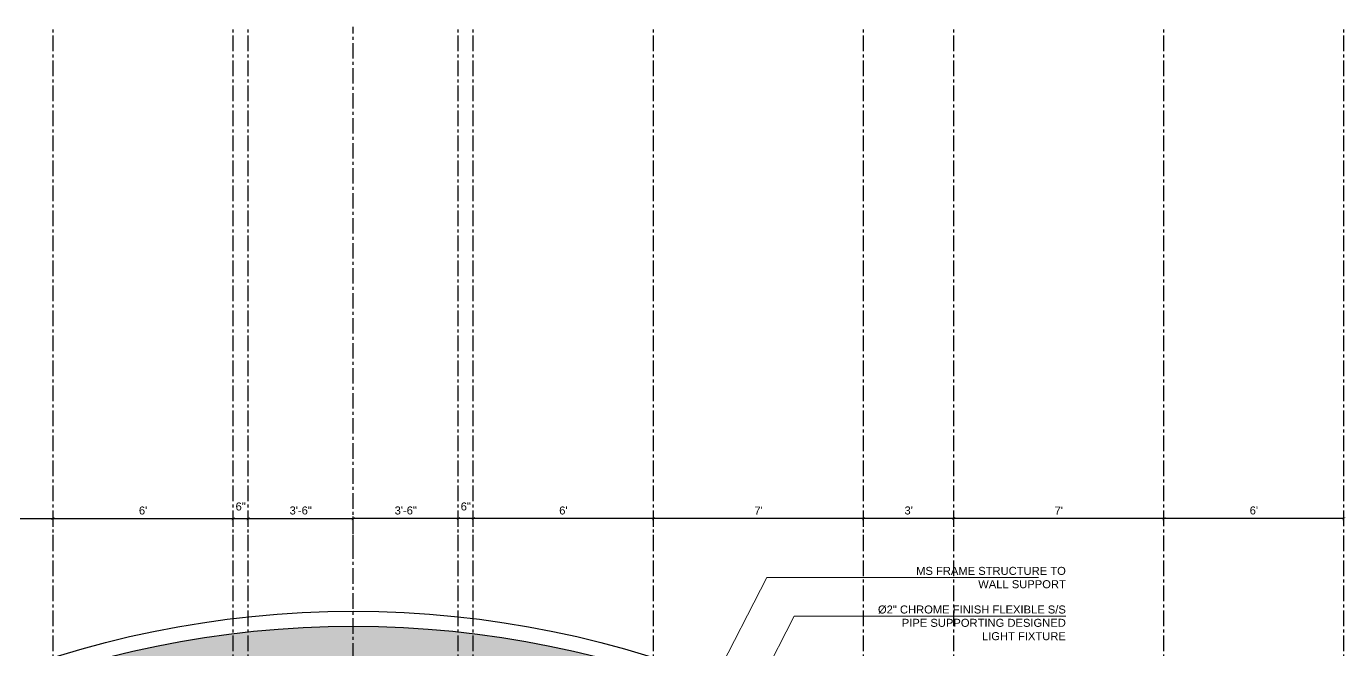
# Model space of a CAD drawing. Header units: inches. Extents: x 50027 to 54188, y -4291 to 1318.
# Drawn here: x 51679 to 52206, y -660 to -411 of the extents above; entities that cross this region are included whole.
import ezdxf

# ---------------------------------------------------------------- set-up
doc = ezdxf.new("R2010")
doc.units = ezdxf.units.IN
doc.linetypes.add('CENTER', pattern=[2, 1.25, -0.25, 0.25, -0.25])
doc.linetypes.add('HIDDEN', pattern=[9.525, 6.35, -3.175])
doc.layers.add('05--TEXT-3', color=3, linetype='Continuous', lineweight=35)
doc.layers.add('07--DIM-2', color=2, linetype='Continuous', lineweight=25)
for name, color, linetype in [('F--BLOCKWALL-1', 2, 'Continuous'), ('pavers', 6, 'Continuous'), ('ROAD CL', 251, 'CENTER')]:
    doc.layers.add(name, color=color, linetype=linetype)
doc.styles.add('3-16', font='arial.ttf')
doc.styles.add('TIME NEW', font='times.ttf')
doc.dimstyles.new('3-8 LEADER', dxfattribs={"dimscale": 0.4, "dimtxt": 8, "dimasz": 4, "dimexe": 6, "dimexo": 6, "dimgap": 0, "dimtad": 0, "dimdec": 0, "dimzin": 12, "dimdsep": 46, "dimlunit": 4, "dimtxsty": 'TIME NEW', "dimblk": 'DIM AERO', "dimcen": 0, "dimdle": 20, "dimclrd": 1, "dimclre": 9, "dimclrt": 2, "dimadec": 0, "dimazin": 0, "dimtfac": 1, "dimtdec": 0, "dimtofl": 0, "dimtmove": 1, "dimatfit": 3, "dimldrblk": 'DIM AERO', "dimfxl": 1, "dimtvp": 0.75, "dimtolj": 1, "dimtzin": 12, "dimlwd": 18, "dimlwe": 18, "dimarcsym": 1})
doc.dimstyles.new('Copy of 3-8', dxfattribs={"dimscale": 0.4, "dimtxt": 8, "dimasz": 3, "dimexe": 2, "dimexo": 2, "dimgap": 4, "dimtad": 1, "dimdec": 4, "dimzin": 0, "dimdsep": 46, "dimlunit": 4, "dimtxsty": '3-16', "dimblk": 'ARCHTICK', "dimcen": 12, "dimclrd": 1, "dimclre": 252, "dimclrt": 2, "dimadec": 3, "dimazin": 0, "dimtfac": 1, "dimtdec": 4, "dimtofl": 0, "dimtmove": 2, "dimatfit": 3, "dimldrblk": 'AERO', "dimfxl": 0.18, "dimtolj": 1, "dimtzin": 0, "dimarcsym": 1})

# ---------------------------------------------------------------- blocks, each defined once
blk = doc.blocks.new('_ArchTick')
at = {"color": 0, "const_width": 0.15}
blk.add_lwpolyline([(-0.5, -0.5), (0.5, 0.5)], dxfattribs=at)
blk = doc.blocks.new('*D92')
at = {"layer": '07--DIM-2', "color": 252, "linetype": 'HIDDEN', "lineweight": -2, "transparency": 16777216}
for p, q in [((51605.55, -620.67), (51605.55, -607.01)), ((51689.55, -620.67), (51689.55, -607.01))]:
    blk.add_line(p, q, dxfattribs=at)
at = {"layer": '07--DIM-2', "color": 1, "lineweight": -2, "transparency": 16777216}
blk.add_line((51605.55, -607.81), (51689.55, -607.81), dxfattribs=at)
at = {"layer": 'Defpoints', "color": 0, "transparency": 16777216}
for p in [(51689.55, -607.81), (51605.55, -621.47), (51689.55, -621.47)]:
    blk.add_point(p, dxfattribs=at)
at = {"layer": '07--DIM-2', "color": 1, "lineweight": -2, "transparency": 16777216, "xscale": 1.2, "yscale": 1.2, "zscale": 1.2, "rotation": 180}
blk.add_blockref('_ArchTick', (51605.55, -607.81), dxfattribs=at)
at = {"layer": '07--DIM-2', "color": 1, "lineweight": -2, "transparency": 16777216, "xscale": 1.2, "yscale": 1.2, "zscale": 1.2}
blk.add_blockref('_ArchTick', (51689.55, -607.81), dxfattribs=at)
at = {"layer": '07--DIM-2', "color": 2, "transparency": 16777216, "insert": (51647.55, -604.61), "char_height": 3.2, "attachment_point": 5, "style": '3-16'}
blk.add_mtext("\\A1;7'", dxfattribs=at)
blk = doc.blocks.new('AERO')
blk.add_line((0, 0), (-1, 0))
blk.add_lwpolyline([(-0.71, 0.71), (0, 0), (-0.71, -0.71)])
blk = doc.blocks.new('*D93')
at = {"layer": '07--DIM-2', "color": 252, "linetype": 'HIDDEN', "lineweight": -2, "transparency": 16777216}
for p, q in [((51689.55, -620.67), (51689.55, -607.01)), ((51761.55, -620.67), (51761.55, -607.01))]:
    blk.add_line(p, q, dxfattribs=at)
at = {"layer": '07--DIM-2', "color": 1, "lineweight": -2, "transparency": 16777216}
blk.add_line((51689.55, -607.81), (51761.55, -607.81), dxfattribs=at)
at = {"layer": 'Defpoints', "color": 0, "transparency": 16777216}
for p in [(51761.55, -607.81), (51689.55, -621.47), (51761.55, -621.47)]:
    blk.add_point(p, dxfattribs=at)
at = {"layer": '07--DIM-2', "color": 1, "lineweight": -2, "transparency": 16777216, "xscale": 1.2, "yscale": 1.2, "zscale": 1.2, "rotation": 180}
blk.add_blockref('_ArchTick', (51689.55, -607.81), dxfattribs=at)
at = {"layer": '07--DIM-2', "color": 1, "lineweight": -2, "transparency": 16777216, "xscale": 1.2, "yscale": 1.2, "zscale": 1.2}
blk.add_blockref('_ArchTick', (51761.55, -607.81), dxfattribs=at)
at = {"layer": '07--DIM-2', "color": 2, "transparency": 16777216, "insert": (51725.55, -604.57), "char_height": 3.2, "attachment_point": 5, "style": '3-16'}
blk.add_mtext("\\A1;6'", dxfattribs=at)
blk = doc.blocks.new('*D80')
at = {"layer": '07--DIM-2', "color": 252, "linetype": 'HIDDEN', "lineweight": -2, "transparency": 16777216}
for p, q in [((51761.55, -620.67), (51761.55, -607.01)), ((51767.55, -620.67), (51767.55, -607.01))]:
    blk.add_line(p, q, dxfattribs=at)
at = {"layer": '07--DIM-2', "color": 1, "lineweight": -2, "transparency": 16777216}
blk.add_line((51761.55, -607.81), (51767.55, -607.81), dxfattribs=at)
at = {"layer": 'Defpoints', "color": 0, "transparency": 16777216}
for p in [(51767.55, -607.81), (51761.55, -621.47), (51767.55, -621.47)]:
    blk.add_point(p, dxfattribs=at)
at = {"layer": '07--DIM-2', "color": 1, "lineweight": -2, "transparency": 16777216, "xscale": 1.2, "yscale": 1.2, "zscale": 1.2, "rotation": 180}
blk.add_blockref('_ArchTick', (51761.55, -607.81), dxfattribs=at)
at = {"layer": '07--DIM-2', "color": 1, "lineweight": -2, "transparency": 16777216, "xscale": 1.2, "yscale": 1.2, "zscale": 1.2}
blk.add_blockref('_ArchTick', (51767.55, -607.81), dxfattribs=at)
at = {"layer": '07--DIM-2', "color": 2, "transparency": 16777216, "insert": (51764.55, -602.97), "char_height": 3.2, "attachment_point": 5, "style": '3-16'}
blk.add_mtext('\\A1;6"', dxfattribs=at)
blk = doc.blocks.new('*D81')
at = {"layer": '07--DIM-2', "color": 252, "linetype": 'HIDDEN', "lineweight": -2, "transparency": 16777216}
for p, q in [((51767.55, -620.67), (51767.55, -607.01)), ((51809.55, -620.67), (51809.55, -607.01))]:
    blk.add_line(p, q, dxfattribs=at)
at = {"layer": '07--DIM-2', "color": 1, "lineweight": -2, "transparency": 16777216}
blk.add_line((51767.55, -607.81), (51809.55, -607.81), dxfattribs=at)
at = {"layer": 'Defpoints', "color": 0, "transparency": 16777216}
for p in [(51809.55, -607.81), (51767.55, -621.47), (51809.55, -621.47)]:
    blk.add_point(p, dxfattribs=at)
at = {"layer": '07--DIM-2', "color": 1, "lineweight": -2, "transparency": 16777216, "xscale": 1.2, "yscale": 1.2, "zscale": 1.2, "rotation": 180}
blk.add_blockref('_ArchTick', (51767.55, -607.81), dxfattribs=at)
at = {"layer": '07--DIM-2', "color": 1, "lineweight": -2, "transparency": 16777216, "xscale": 1.2, "yscale": 1.2, "zscale": 1.2}
blk.add_blockref('_ArchTick', (51809.55, -607.81), dxfattribs=at)
at = {"layer": '07--DIM-2', "color": 2, "transparency": 16777216, "insert": (51788.55, -604.57), "char_height": 3.2, "attachment_point": 5, "style": '3-16'}
blk.add_mtext('\\A1;3\'-6"', dxfattribs=at)
blk = doc.blocks.new('*D82')
at = {"layer": '07--DIM-2', "color": 252, "linetype": 'HIDDEN', "lineweight": -2, "transparency": 16777216}
for p, q in [((52133.55, -609.16), (52133.55, -607.01)), ((52205.55, -609.16), (52205.55, -607.01))]:
    blk.add_line(p, q, dxfattribs=at)
at = {"layer": '07--DIM-2', "color": 1, "lineweight": -2, "transparency": 16777216}
blk.add_line((52205.55, -607.81), (52133.55, -607.81), dxfattribs=at)
at = {"layer": 'Defpoints', "color": 0, "transparency": 16777216}
for p in [(52133.55, -607.81), (52133.55, -609.96), (52205.55, -609.96)]:
    blk.add_point(p, dxfattribs=at)
at = {"layer": '07--DIM-2', "color": 1, "lineweight": -2, "transparency": 16777216, "xscale": 1.2, "yscale": 1.2, "zscale": 1.2, "rotation": 180}
blk.add_blockref('_ArchTick', (52133.55, -607.81), dxfattribs=at)
at = {"layer": '07--DIM-2', "color": 1, "lineweight": -2, "transparency": 16777216, "xscale": 1.2, "yscale": 1.2, "zscale": 1.2}
blk.add_blockref('_ArchTick', (52205.55, -607.81), dxfattribs=at)
at = {"layer": '07--DIM-2', "color": 2, "transparency": 16777216, "insert": (52169.55, -604.57), "char_height": 3.2, "attachment_point": 5, "style": '3-16'}
blk.add_mtext("\\A1;6'", dxfattribs=at)
blk = doc.blocks.new('*D83')
at = {"layer": '07--DIM-2', "color": 252, "linetype": 'HIDDEN', "lineweight": -2, "transparency": 16777216}
for p, q in [((52049.55, -620.67), (52049.55, -607.01)), ((52133.55, -609.16), (52133.55, -607.01))]:
    blk.add_line(p, q, dxfattribs=at)
at = {"layer": '07--DIM-2', "color": 1, "lineweight": -2, "transparency": 16777216}
blk.add_line((52133.55, -607.81), (52049.55, -607.81), dxfattribs=at)
at = {"layer": 'Defpoints', "color": 0, "transparency": 16777216}
for p in [(52049.55, -607.81), (52133.55, -609.96), (52049.55, -621.47)]:
    blk.add_point(p, dxfattribs=at)
at = {"layer": '07--DIM-2', "color": 1, "lineweight": -2, "transparency": 16777216, "xscale": 1.2, "yscale": 1.2, "zscale": 1.2, "rotation": 180}
blk.add_blockref('_ArchTick', (52049.55, -607.81), dxfattribs=at)
at = {"layer": '07--DIM-2', "color": 1, "lineweight": -2, "transparency": 16777216, "xscale": 1.2, "yscale": 1.2, "zscale": 1.2}
blk.add_blockref('_ArchTick', (52133.55, -607.81), dxfattribs=at)
at = {"layer": '07--DIM-2', "color": 2, "transparency": 16777216, "insert": (52091.55, -604.61), "char_height": 3.2, "attachment_point": 5, "style": '3-16'}
blk.add_mtext("\\A1;7'", dxfattribs=at)
blk = doc.blocks.new('*D84')
at = {"layer": '07--DIM-2', "color": 252, "linetype": 'HIDDEN', "lineweight": -2, "transparency": 16777216}
for p, q in [((52013.55, -620.67), (52013.55, -607.01)), ((52049.55, -620.67), (52049.55, -607.01))]:
    blk.add_line(p, q, dxfattribs=at)
at = {"layer": '07--DIM-2', "color": 1, "lineweight": -2, "transparency": 16777216}
blk.add_line((52049.55, -607.81), (52013.55, -607.81), dxfattribs=at)
at = {"layer": 'Defpoints', "color": 0, "transparency": 16777216}
for p in [(52013.55, -607.81), (52013.55, -621.47), (52049.55, -621.47)]:
    blk.add_point(p, dxfattribs=at)
at = {"layer": '07--DIM-2', "color": 1, "lineweight": -2, "transparency": 16777216, "xscale": 1.2, "yscale": 1.2, "zscale": 1.2, "rotation": 180}
blk.add_blockref('_ArchTick', (52013.55, -607.81), dxfattribs=at)
at = {"layer": '07--DIM-2', "color": 1, "lineweight": -2, "transparency": 16777216, "xscale": 1.2, "yscale": 1.2, "zscale": 1.2}
blk.add_blockref('_ArchTick', (52049.55, -607.81), dxfattribs=at)
at = {"layer": '07--DIM-2', "color": 2, "transparency": 16777216, "insert": (52031.55, -604.57), "char_height": 3.2, "attachment_point": 5, "style": '3-16'}
blk.add_mtext("\\A1;3'", dxfattribs=at)
blk = doc.blocks.new('*D85')
at = {"layer": '07--DIM-2', "color": 252, "linetype": 'HIDDEN', "lineweight": -2, "transparency": 16777216}
for p, q in [((51929.55, -620.67), (51929.55, -607.01)), ((52013.55, -620.67), (52013.55, -607.01))]:
    blk.add_line(p, q, dxfattribs=at)
at = {"layer": '07--DIM-2', "color": 1, "lineweight": -2, "transparency": 16777216}
blk.add_line((52013.55, -607.81), (51929.55, -607.81), dxfattribs=at)
at = {"layer": 'Defpoints', "color": 0, "transparency": 16777216}
for p in [(51929.55, -607.81), (51929.55, -621.47), (52013.55, -621.47)]:
    blk.add_point(p, dxfattribs=at)
at = {"layer": '07--DIM-2', "color": 1, "lineweight": -2, "transparency": 16777216, "xscale": 1.2, "yscale": 1.2, "zscale": 1.2, "rotation": 180}
blk.add_blockref('_ArchTick', (51929.55, -607.81), dxfattribs=at)
at = {"layer": '07--DIM-2', "color": 1, "lineweight": -2, "transparency": 16777216, "xscale": 1.2, "yscale": 1.2, "zscale": 1.2}
blk.add_blockref('_ArchTick', (52013.55, -607.81), dxfattribs=at)
at = {"layer": '07--DIM-2', "color": 2, "transparency": 16777216, "insert": (51971.55, -604.61), "char_height": 3.2, "attachment_point": 5, "style": '3-16'}
blk.add_mtext("\\A1;7'", dxfattribs=at)
blk = doc.blocks.new('*D86')
at = {"layer": '07--DIM-2', "color": 252, "linetype": 'HIDDEN', "lineweight": -2, "transparency": 16777216}
for p, q in [((51857.55, -620.67), (51857.55, -607.01)), ((51929.55, -620.67), (51929.55, -607.01))]:
    blk.add_line(p, q, dxfattribs=at)
at = {"layer": '07--DIM-2', "color": 1, "lineweight": -2, "transparency": 16777216}
blk.add_line((51929.55, -607.81), (51857.55, -607.81), dxfattribs=at)
at = {"layer": 'Defpoints', "color": 0, "transparency": 16777216}
for p in [(51857.55, -607.81), (51857.55, -621.47), (51929.55, -621.47)]:
    blk.add_point(p, dxfattribs=at)
at = {"layer": '07--DIM-2', "color": 1, "lineweight": -2, "transparency": 16777216, "xscale": 1.2, "yscale": 1.2, "zscale": 1.2, "rotation": 180}
blk.add_blockref('_ArchTick', (51857.55, -607.81), dxfattribs=at)
at = {"layer": '07--DIM-2', "color": 1, "lineweight": -2, "transparency": 16777216, "xscale": 1.2, "yscale": 1.2, "zscale": 1.2}
blk.add_blockref('_ArchTick', (51929.55, -607.81), dxfattribs=at)
at = {"layer": '07--DIM-2', "color": 2, "transparency": 16777216, "insert": (51893.55, -604.57), "char_height": 3.2, "attachment_point": 5, "style": '3-16'}
blk.add_mtext("\\A1;6'", dxfattribs=at)
blk = doc.blocks.new('*D87')
at = {"layer": '07--DIM-2', "color": 252, "linetype": 'HIDDEN', "lineweight": -2, "transparency": 16777216}
for p, q in [((51851.55, -620.67), (51851.55, -607.01)), ((51857.55, -620.67), (51857.55, -607.01))]:
    blk.add_line(p, q, dxfattribs=at)
at = {"layer": '07--DIM-2', "color": 1, "lineweight": -2, "transparency": 16777216}
blk.add_line((51857.55, -607.81), (51851.55, -607.81), dxfattribs=at)
at = {"layer": 'Defpoints', "color": 0, "transparency": 16777216}
for p in [(51851.55, -607.81), (51851.55, -621.47), (51857.55, -621.47)]:
    blk.add_point(p, dxfattribs=at)
at = {"layer": '07--DIM-2', "color": 1, "lineweight": -2, "transparency": 16777216, "xscale": 1.2, "yscale": 1.2, "zscale": 1.2, "rotation": 180}
blk.add_blockref('_ArchTick', (51851.55, -607.81), dxfattribs=at)
at = {"layer": '07--DIM-2', "color": 1, "lineweight": -2, "transparency": 16777216, "xscale": 1.2, "yscale": 1.2, "zscale": 1.2}
blk.add_blockref('_ArchTick', (51857.55, -607.81), dxfattribs=at)
at = {"layer": '07--DIM-2', "color": 2, "transparency": 16777216, "insert": (51854.55, -602.97), "char_height": 3.2, "attachment_point": 5, "style": '3-16'}
blk.add_mtext('\\A1;6"', dxfattribs=at)
blk = doc.blocks.new('*D88')
at = {"layer": '07--DIM-2', "color": 252, "linetype": 'HIDDEN', "lineweight": -2, "transparency": 16777216}
for p, q in [((51809.55, -620.67), (51809.55, -607.01)), ((51851.55, -620.67), (51851.55, -607.01))]:
    blk.add_line(p, q, dxfattribs=at)
at = {"layer": '07--DIM-2', "color": 1, "lineweight": -2, "transparency": 16777216}
blk.add_line((51851.55, -607.81), (51809.55, -607.81), dxfattribs=at)
at = {"layer": 'Defpoints', "color": 0, "transparency": 16777216}
for p in [(51809.55, -607.81), (51809.55, -621.47), (51851.55, -621.47)]:
    blk.add_point(p, dxfattribs=at)
at = {"layer": '07--DIM-2', "color": 1, "lineweight": -2, "transparency": 16777216, "xscale": 1.2, "yscale": 1.2, "zscale": 1.2, "rotation": 180}
blk.add_blockref('_ArchTick', (51809.55, -607.81), dxfattribs=at)
at = {"layer": '07--DIM-2', "color": 1, "lineweight": -2, "transparency": 16777216, "xscale": 1.2, "yscale": 1.2, "zscale": 1.2}
blk.add_blockref('_ArchTick', (51851.55, -607.81), dxfattribs=at)
at = {"layer": '07--DIM-2', "color": 2, "transparency": 16777216, "insert": (51830.55, -604.57), "char_height": 3.2, "attachment_point": 5, "style": '3-16'}
blk.add_mtext('\\A1;3\'-6"', dxfattribs=at)
blk = doc.blocks.new('DIM AERO')
at = {"color": 2}
blk.add_line((0, 0), (-1.41, 0), dxfattribs=at)
at = {"color": 2, "const_width": 0.01}
blk.add_lwpolyline([(-1, -1), (0, 0), (-1, 1)], dxfattribs=at)

msp = doc.modelspace()

# ---------------------------------------------------------------- hatches: boundary and pattern name
at = {"layer": 'pavers'}
h = msp.add_hatch(dxfattribs=at)
h.set_pattern_fill('AR-HBONE', color=250, scale=0.04)
h.set_pattern_definition([(45, (-2543.1744, 4597.8953), (0, 5.74736392), [12.192, -4.064]), (135, (-2540.3007, 4600.769), (6e-16, 5.74736392), [12.192, -4.064])])
h.paths.add_polyline_path([(51419.55147, -1040.86937, 1), (52199.55147, -1040.86937, 1)])
h.paths.add_polyline_path([(52133.55147, -1040.86937, -1), (51485.55147, -1040.86937, -1)], flags=16)
h.paths.add_polyline_path([(52013.55147, -1040.86937, -1), (51605.55147, -1040.86937, -1)], flags=0)
h.paths.add_polyline_path([(51995.55147, -1040.86937, -1), (51623.55147, -1040.86937, -1)], flags=0)
h.paths.add_polyline_path([(51918.16701, -1011.364, -1), (51921.16701, -1011.364, -1)], flags=0)
h.paths.add_polyline_path([(51827.47218, -1107.75038, -0.134500563), (51791.26057, -1109.1319), (51795.53459, -1093.18106, -0.266446665), (51754.60882, -1055.5912, -0.412295663), (51793.749, -981.89376, -0.415130955), (51872.48904, -1024.0053, -0.416049614)], flags=0)
h.paths.add_polyline_path([(51806.93876, -1107.82162, 0.007395767), (51808.84503, -1107.79113, -0.007280446)], flags=0)
edge = h.paths.add_edge_path(flags=0)
edge.add_line((51761.55175, -1040.70553), (51766.07138, -1040.64528))
edge.add_ellipse((51767.15468, -1040.86937), major_axis=(0, 1.55227), ratio=0.705265545, start_angle=-22.6295966, end_angle=81.6996694, ccw=False)
edge.add_arc((51809.55147, -1040.86937), 42, 175.7191181, 178.0450635, ccw=False)
edge.add_line((51767.66864, -1037.73423), (51761.67637, -1037.4089))
edge.add_arc((51809.55147, -1040.86937), 48, 175.865791, 179.8044292)
edge = h.paths.add_edge_path(flags=0)
edge.add_arc((51808.96051, -1042.18967), 36.61476, 272.5449323, 359.7478386, ccw=False)
edge.add_line((51810.58631, -1078.76832), (51810.58631, -1082.45017))
edge.add_ellipse((51809.55147, -1083.26616), major_axis=(1.55227, 0), ratio=0.705265545, start_angle=131.8103149, end_angle=408.1896851, ccw=False)
edge.add_line((51808.51662, -1082.45017), (51808.51662, -1078.80174))
edge.add_arc((51808.96051, -1042.18967), 36.61476, 267.1023154, 269.3053613, ccw=False)
edge.add_line((51807.10954, -1078.75762), (51807.40019, -1070.72454))
edge.add_arc((51808.21449, -1040.78226), 29.95334, 257.7774909, 268.4421883, ccw=False)
edge.add_arc((51808.69442, -1039.79102), 31.0248, 229.442938, 257.2988068, ccw=False)
edge.add_line((51788.52194, -1063.36239), (51780.88115, -1071.00318))
edge.add_ellipse((51779.57241, -1070.84842), major_axis=(-1.09762, 1.09762), ratio=0.705265545, start_angle=-48.1896851, end_angle=228.1896851, ccw=False)
edge.add_line((51779.41765, -1069.53968), (51786.99379, -1061.96355))
edge.add_arc((51808.69442, -1039.79102), 31.0248, 197.7203996, 225.6162384, ccw=False)
edge.add_line((51779.14165, -1049.23411), (51779.14063, -1049.23443))
edge.add_arc((51810.41067, -1039.6553), 32.70436, 183.9430623, 197.0316958, ccw=False)
edge.add_line((51777.78373, -1041.90421), (51767.97067, -1041.90421))
edge.add_ellipse((51767.15468, -1040.86937), major_axis=(0, 1.55227), ratio=0.705265545, start_angle=-48.1896851, end_angle=228.1896851, ccw=False)
edge.add_line((51767.97067, -1039.83452), (51777.7068, -1039.83452))
edge.add_arc((51810.41067, -1039.6553), 32.70436, 139.3856459, 180.3139875, ccw=False)
edge.add_line((51785.58452, -1018.36592), (51781.88718, -1014.66858))
edge.add_line((51781.88718, -1014.66858), (51779.1648, -1012.23268))
edge.add_ellipse((51779.57241, -1010.89031), major_axis=(1.09762, 1.09762), ratio=0.705265545, start_angle=507.3462581, end_angle=577.1398025, ccw=False)
edge.add_ellipse((51779.57241, -1010.89031), major_axis=(1.09762, 1.09762), ratio=0.705265545, start_angle=311.8103149, end_angle=507.3462581, ccw=False)
edge.add_line((51780.40424, -1009.48556), (51787.28268, -1016.53234))
edge.add_arc((51810.41067, -1039.6553), 32.70436, 107.9067275, 135.0062483, ccw=False)
edge.add_line((51800.35512, -1008.53519), (51800.35458, -1008.53345))
edge.add_arc((51810.84027, -1041.53292), 34.62534, 93.8479221, 107.6278298, ccw=False)
edge.add_line((51808.51662, -1006.98563), (51808.51662, -999.28857))
edge.add_ellipse((51809.55147, -998.47258), major_axis=(1.55227, 0), ratio=0.705265545, start_angle=-48.1896851, end_angle=228.1896851, ccw=False)
edge.add_line((51811.40765, -998.216), (51811.19548, -1006.90939))
edge.add_arc((51810.84027, -1041.53292), 34.62534, 49.422518, 89.4122118, ccw=False)
edge.add_line((51833.36322, -1015.23403), (51838.37807, -1009.54335))
edge.add_ellipse((51839.53052, -1010.89031), major_axis=(-1.09762, 1.09762), ratio=0.705265545, start_angle=131.8103149, end_angle=408.1896851, ccw=False)
edge.add_line((51839.68528, -1012.19905), (51835.07844, -1016.80589))
edge.add_arc((51810.84027, -1041.53292), 34.62534, 16.7782864, 45.5720086, ccw=False)
edge.add_arc((51808.96051, -1042.18967), 36.61476, 3.6879519, 16.9131261, ccw=False)
edge.add_line((51845.49946, -1039.83452), (51851.13227, -1039.83452))
edge.add_ellipse((51851.94826, -1040.86937), major_axis=(0, 1.55227), ratio=0.705265545, start_angle=131.8103149, end_angle=408.1896851, ccw=False)
edge.add_line((51852.34256, -1042.48851), (51845.57492, -1042.35081))
h.paths.add_polyline_path([(51818.51182, -1074.30987, -0.122308103), (51802.01638, -1075.33592), (51803.53637, -1067.22036, -0.009427049), (51802.54303, -1067.02521, -0.266446665), (51782.08015, -1048.23028, -0.412295663), (51801.65023, -1011.38156, -0.415130955), (51841.02025, -1032.43733, -0.416049613)], flags=0)
h.paths.add_polyline_path([(51800.36729, -507.55077), (51818.93209, -507.55077), (51818.93209, -491.06509), (51800.36729, -491.06509)], flags=9)

# ---------------------------------------------------------------- linework, layer by layer
at = {"layer": 'F--BLOCKWALL-1', "lineweight": -3}
for radius in [396, 390]:
    msp.add_circle((51809.55147, -1040.86937), radius, dxfattribs=at)
at = {"layer": 'ROAD CL', "ltscale": 5}
for p, q in [((51689.55147, -1040.86937), (51689.55147, -410.91628)), ((51761.55147, -1040.86937), (51761.55147, -410.91628)), ((51767.55147, -1040.86937), (51767.55147, -410.91628)), ((51851.55147, -1040.86937), (51851.55147, -410.91628)), ((51857.55147, -1040.86937), (51857.55147, -410.91628)), ((51929.55147, -1040.86937), (51929.55147, -410.91628)), ((52013.55147, -1040.86937), (52013.55147, -410.91628)), ((52049.55147, -1040.86937), (52049.55147, -410.91628)), ((52133.55147, -1040.86937), (52133.55147, -410.91628)), ((52205.55147, -1040.86937), (52205.55147, -410.91628))]:
    msp.add_line(p, q, dxfattribs=at)
at = {"layer": 'ROAD CL', "color": 1, "ltscale": 5}
msp.add_line((51809.55147, -1513.82808), (51809.55147, -411.12303), dxfattribs=at)

# ---------------------------------------------------------------- texts
at = {"layer": '05--TEXT-3', "char_height": 3.2, "attachment_point": 6, "style": '3-16'}
for s, insert, width in [('\\A1;MS FRAME STRUCTURE TO WALL SUPPORT ', (52094.38601, -631.40222), 66.4518004), ('\\A1;%%C2" CHROME FINISH FLEXIBLE S/S PIPE SUPPORTING DESIGNED LIGHT FIXTURE', (52094.38601, -649.51346), 78.6185851)]:
    msp.add_mtext(s, dxfattribs=dict(at, insert=insert, width=width))

# ---------------------------------------------------------------- dimensions: what is measured, and where the dimension line sits
at = {"layer": '07--DIM-2'}
for base, p1, p2, picture, middle in [((51767.55147, -607.8063), (51761.55147, -621.4725), (51767.55147, -621.4725), '*D80', (51764.55147, -602.97246)), ((51689.55147, -607.8063), (51605.55147, -621.4725), (51689.55147, -621.4725), '*D92', (51647.55147, -604.6063)), ((51761.55147, -607.8063), (51689.55147, -621.4725), (51761.55147, -621.4725), '*D93', (51725.55147, -604.57246)), ((51809.55147, -607.8063), (51767.55147, -621.4725), (51809.55147, -621.4725), '*D81', (51788.55147, -604.57137))]:
    dim = msp.add_linear_dim(base=base, p1=p1, p2=p2, dimstyle='Copy of 3-8', dxfattribs=at)
    dim.commit()
    dim.dimension.update_dxf_attribs({"geometry": picture, "text_midpoint": middle})
for base, p1, p2, picture, middle in [((51851.55147, -607.8063), (51857.55147, -621.4725), (51851.55147, -621.4725), '*D87', (51854.55147, -602.97246)), ((51809.55147, -607.8063), (51851.55147, -621.4725), (51809.55147, -621.4725), '*D88', (51830.55147, -604.57137)), ((51857.55147, -607.8063), (51929.55147, -621.4725), (51857.55147, -621.4725), '*D86', (51893.55147, -604.57246)), ((51929.55147, -607.8063), (52013.55147, -621.4725), (51929.55147, -621.4725), '*D85', (51971.55147, -604.6063)), ((52013.55147, -607.8063), (52049.55147, -621.4725), (52013.55147, -621.4725), '*D84', (52031.55147, -604.57137)), ((52049.55147, -607.8063), (52133.55147, -609.96412), (52049.55147, -621.4725), '*D83', (52091.55147, -604.6063)), ((52133.55147, -607.8063), (52205.55147, -609.96412), (52133.55147, -609.96412), '*D82', (52169.55147, -604.57246))]:
    dim = msp.add_linear_dim(base=base, p1=p1, p2=p2, angle=180, dimstyle='Copy of 3-8', dxfattribs=at)
    dim.commit()
    dim.dimension.update_dxf_attribs({"geometry": picture, "text_midpoint": middle})

# ---------------------------------------------------------------- leaders
at = {"layer": '05--TEXT-3'}
for points in [[(51779.305, -1009.74017), (51974.9241, -631.40222), (52083.47, -631.40222)], [(51839.05685, -930.75382), (51985.8401, -646.86703), (52094.38601, -646.86703)]]:
    msp.add_leader(points, dimstyle='3-8 LEADER', override={"dimgap": 0, "dimtad": 0}, dxfattribs=at)

doc.saveas('drawing.dxf')
